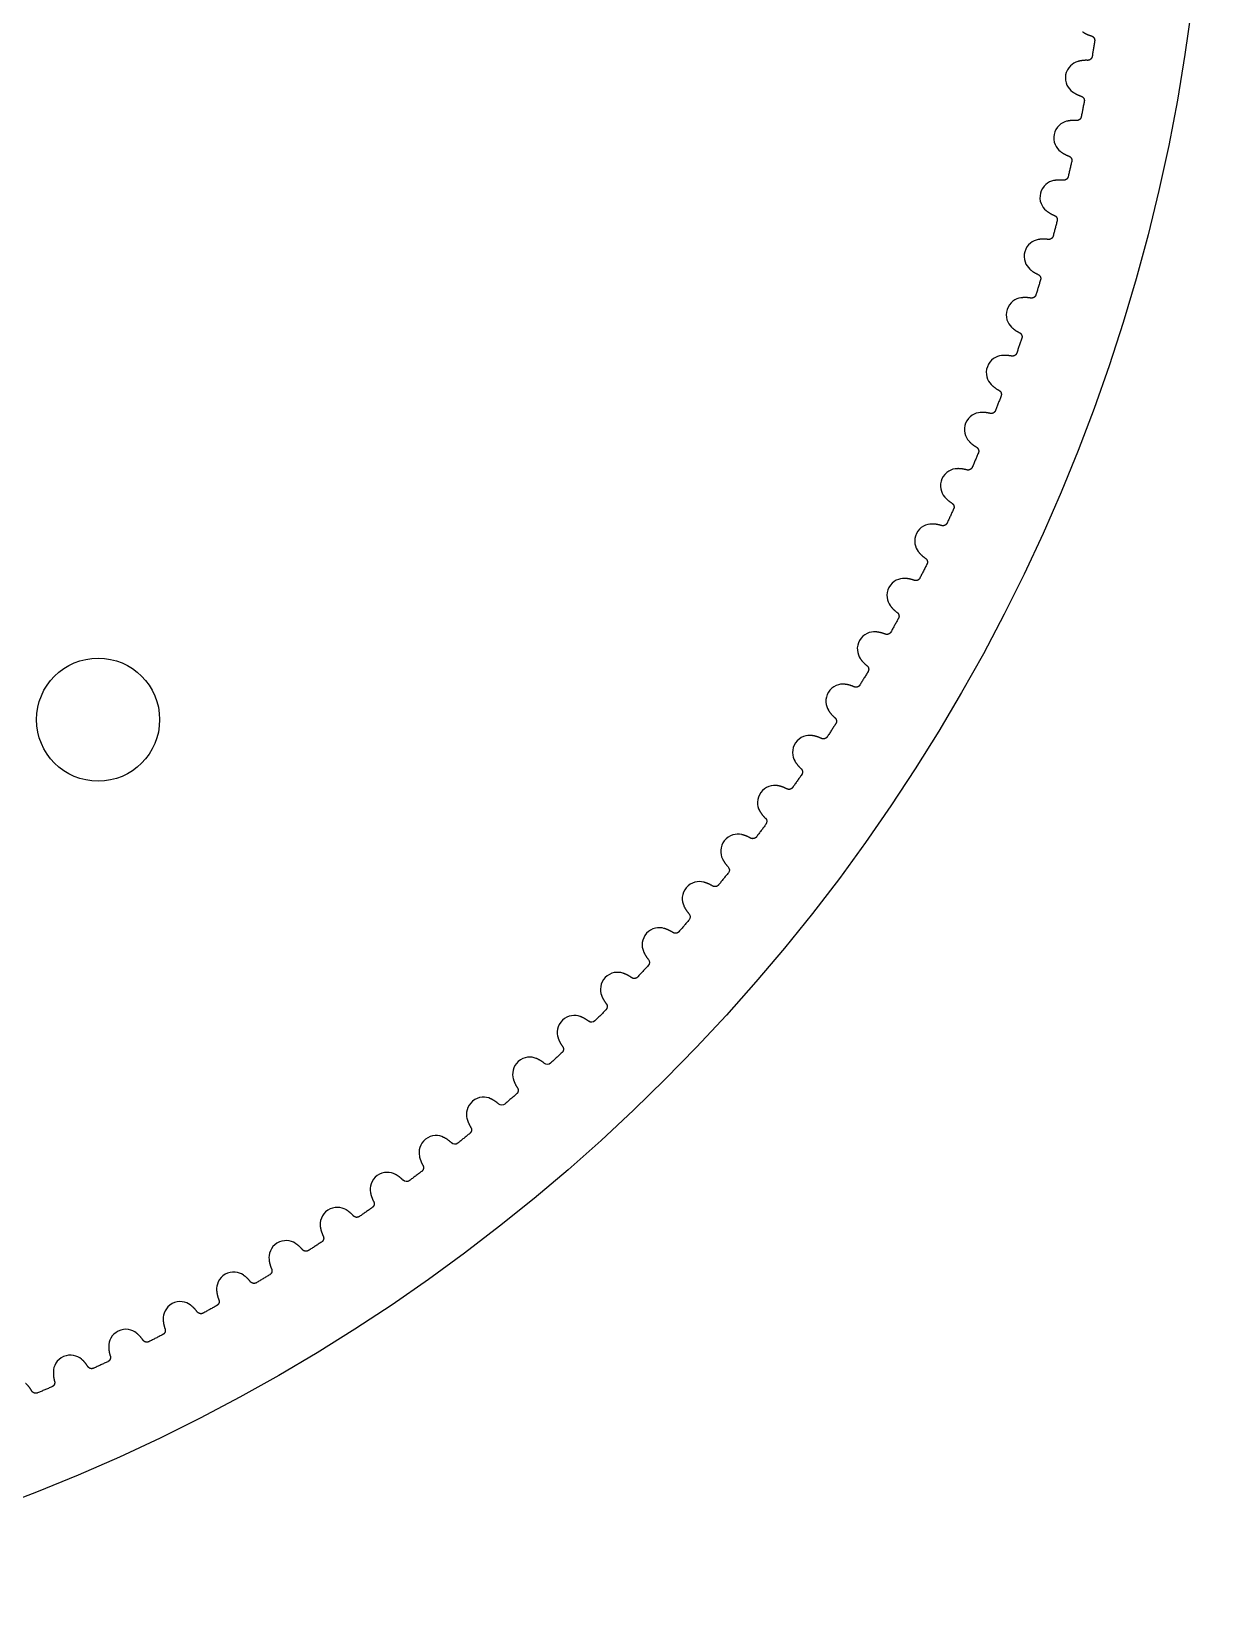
# Model space of a CAD drawing. Extents: x 12 to 272, y 74 to 194.
# Drawn here: x 94.3 to 132.5, y 74 to 125.6 of the extents above; entities that cross this region are included whole.
import ezdxf

# ---------------------------------------------------------------- set-up
doc = ezdxf.new("R2010")
doc.units = 0
doc.layers.add('View001', color=7, linetype='CONTINUOUS')

msp = doc.modelspace()

# ---------------------------------------------------------------- linework, layer by layer
at = {"layer": 'View001'}
for centre, radius in [((72.5, 134), 60), ((96.4975, 103.257), 2)]:
    msp.add_circle(centre, radius, dxfattribs=at)
for points, degree in [([(128.48, 125.604), (128.613, 125.514), (128.767, 125.471)], 2), ([(128.48, 125.604), (128.613, 125.514), (128.767, 125.471)], 2), ([(128.875, 125.303), (128.795, 124.801)], 1), ([(128.641, 124.676), (128.481, 124.682), (128.326, 124.638)], 2), ([(128.641, 124.676), (128.481, 124.682), (128.326, 124.638)], 2), ([(128.153, 123.655), (128.283, 123.561), (128.435, 123.512)], 2), ([(128.153, 123.655), (128.283, 123.561), (128.435, 123.512)], 2), ([(128.537, 123.341), (128.44, 122.842)], 1), ([(128.282, 122.722), (128.121, 122.734), (127.965, 122.695)], 2), ([(128.282, 122.722), (128.121, 122.734), (127.965, 122.695)], 2), ([(127.758, 121.72), (127.884, 121.621), (128.035, 121.566)], 2), ([(127.758, 121.72), (127.884, 121.621), (128.035, 121.566)], 2), ([(128.131, 121.392), (128.016, 120.897)], 1), ([(127.854, 120.782), (127.694, 120.8), (127.537, 120.767)], 2), ([(127.854, 120.782), (127.694, 120.8), (127.537, 120.767)], 2), ([(127.295, 119.799), (127.418, 119.695), (127.568, 119.636)], 2), ([(127.295, 119.799), (127.418, 119.695), (127.568, 119.636)], 2), ([(127.657, 119.458), (127.525, 118.967)], 1), ([(127.359, 118.858), (127.2, 118.881), (127.042, 118.854)], 2), ([(127.359, 118.858), (127.2, 118.881), (127.042, 118.854)], 2), ([(126.766, 117.895), (126.886, 117.787), (127.033, 117.723)], 2), ([(126.766, 117.895), (126.886, 117.787), (127.033, 117.723)], 2), ([(127.116, 117.542), (126.967, 117.056)], 1), ([(126.797, 116.953), (126.639, 116.982), (126.48, 116.96)], 2), ([(126.797, 116.953), (126.639, 116.982), (126.48, 116.96)], 2), ([(126.171, 116.011), (126.287, 115.899), (126.431, 115.829)], 2), ([(126.171, 116.011), (126.287, 115.899), (126.431, 115.829)], 2), ([(126.508, 115.646), (126.343, 115.166)], 1), ([(126.169, 115.069), (126.012, 115.103), (125.852, 115.086)], 2), ([(126.169, 115.069), (126.012, 115.103), (125.852, 115.086)], 2), ([(125.511, 114.149), (125.622, 114.033), (125.764, 113.958)], 2), ([(125.511, 114.149), (125.622, 114.033), (125.764, 113.958)], 2), ([(125.835, 113.772), (125.653, 113.298)], 1), ([(125.476, 113.207), (125.32, 113.247), (125.16, 113.236)], 2), ([(125.476, 113.207), (125.32, 113.247), (125.16, 113.236)], 2), ([(124.786, 112.311), (124.893, 112.191), (125.033, 112.112)], 2), ([(124.786, 112.311), (124.893, 112.191), (125.033, 112.112)], 2), ([(125.096, 111.923), (124.898, 111.456)], 1), ([(124.718, 111.371), (124.564, 111.416), (124.403, 111.41)], 2), ([(124.718, 111.371), (124.564, 111.416), (124.403, 111.41)], 2), ([(123.997, 110.499), (124.1, 110.376), (124.237, 110.292)], 2), ([(123.997, 110.499), (124.1, 110.376), (124.237, 110.292)], 2), ([(124.294, 110.101), (124.079, 109.641)], 1), ([(123.896, 109.562), (123.744, 109.613), (123.583, 109.613)], 2), ([(123.896, 109.562), (123.744, 109.613), (123.583, 109.613)], 2), ([(123.145, 108.716), (123.244, 108.59), (123.378, 108.5)], 2), ([(123.145, 108.716), (123.244, 108.59), (123.378, 108.5)], 2), ([(123.428, 108.308), (123.197, 107.855)], 1), ([(123.012, 107.784), (122.861, 107.839), (122.701, 107.845)], 2), ([(123.012, 107.784), (122.861, 107.839), (122.701, 107.845)], 2), ([(122.232, 106.964), (122.327, 106.834), (122.457, 106.74)], 2), ([(122.232, 106.964), (122.327, 106.834), (122.457, 106.74)], 2), ([(122.501, 106.546), (122.254, 106.102)], 1), ([(122.066, 106.037), (121.918, 106.097), (121.757, 106.109)], 2), ([(122.066, 106.037), (121.918, 106.097), (121.757, 106.109)], 2), ([(121.512, 104.818), (121.25, 104.383)], 1), ([(121.258, 105.245), (121.348, 105.112), (121.475, 105.013)], 2), ([(121.258, 105.245), (121.348, 105.112), (121.475, 105.013)], 2), ([(121.06, 104.324), (120.914, 104.39), (120.754, 104.407)], 2), ([(121.06, 104.324), (120.914, 104.39), (120.754, 104.407)], 2), ([(120.225, 103.561), (120.31, 103.425), (120.434, 103.322)], 2), ([(120.225, 103.561), (120.31, 103.425), (120.434, 103.322)], 2), ([(119.995, 102.647), (119.851, 102.718), (119.692, 102.741)], 2), ([(119.995, 102.647), (119.851, 102.718), (119.692, 102.741)], 2), ([(120.464, 103.125), (120.187, 102.699)], 1), ([(119.134, 101.914), (119.214, 101.775), (119.334, 101.668)], 2), ([(119.134, 101.914), (119.214, 101.775), (119.334, 101.668)], 2), ([(119.357, 101.47), (119.065, 101.054)], 1), ([(118.872, 101.009), (118.73, 101.085), (118.572, 101.113)], 2), ([(118.872, 101.009), (118.73, 101.085), (118.572, 101.113)], 2), ([(117.985, 100.306), (118.061, 100.164), (118.177, 100.053)], 2), ([(117.985, 100.306), (118.061, 100.164), (118.177, 100.053)], 2), ([(118.193, 99.8548), (117.887, 99.4492)], 1), ([(118.177, 100.053), (118.23, 100.009), (118.238, 99.9068), (118.193, 99.8548)], 3), ([(118.177, 100.053), (118.23, 100.009), (118.238, 99.9068), (118.193, 99.8548)], 3), ([(117.692, 99.4105), (117.553, 99.4913), (117.396, 99.525)], 2), ([(117.692, 99.4105), (117.553, 99.4913), (117.396, 99.525)], 2), ([(116.782, 98.739), (116.852, 98.5947), (116.964, 98.4795)], 2), ([(116.782, 98.739), (116.852, 98.5947), (116.964, 98.4795)], 2), ([(116.974, 98.281), (116.654, 97.8862)], 1), ([(116.964, 98.4795), (117.016, 98.4338), (117.021, 98.3313), (116.974, 98.281)], 3), ([(116.964, 98.4795), (117.016, 98.4338), (117.021, 98.3313), (116.974, 98.281)], 3), ([(116.458, 97.8544), (116.322, 97.94), (116.166, 97.9791)], 2), ([(116.458, 97.8544), (116.322, 97.94), (116.166, 97.9791)], 2), ([(115.524, 97.2151), (115.59, 97.0684), (115.698, 96.9494)], 2), ([(115.524, 97.2151), (115.59, 97.0684), (115.698, 96.9494)], 2), ([(115.7, 96.7506), (115.367, 96.3673)], 1), ([(115.698, 96.9494), (115.747, 96.9019), (115.749, 96.7993), (115.7, 96.7506)], 3), ([(115.698, 96.9494), (115.747, 96.9019), (115.749, 96.7993), (115.7, 96.7506)], 3), ([(115.169, 96.3423), (115.037, 96.4326), (114.882, 96.4772)], 2), ([(115.169, 96.3423), (115.037, 96.4326), (114.882, 96.4772)], 2), ([(114.214, 95.736), (114.275, 95.5871), (114.378, 95.4644)], 2), ([(114.214, 95.736), (114.275, 95.5871), (114.378, 95.4644)], 2), ([(113.829, 94.8761), (113.7, 94.971), (113.547, 95.0209)], 2), ([(113.829, 94.8761), (113.7, 94.971), (113.547, 95.0209)], 2), ([(114.374, 95.2656), (114.027, 94.8942)], 1), ([(114.378, 95.4644), (114.426, 95.4152), (114.424, 95.3126), (114.374, 95.2656)], 3), ([(114.378, 95.4644), (114.426, 95.4152), (114.424, 95.3126), (114.374, 95.2656)], 3), ([(112.853, 94.3035), (112.909, 94.1526), (113.008, 94.0263)], 2), ([(112.853, 94.3035), (112.909, 94.1526), (113.008, 94.0263)], 2), ([(113.008, 94.0263), (113.054, 93.9755), (113.048, 93.8731), (112.996, 93.8279)], 3), ([(113.008, 94.0263), (113.054, 93.9755), (113.048, 93.8731), (112.996, 93.8279)], 3), ([(112.439, 93.4576), (112.312, 93.5569), (112.162, 93.6121)], 2), ([(112.439, 93.4576), (112.312, 93.5569), (112.162, 93.6121)], 2), ([(112.637, 93.4687), (112.592, 93.4169), (112.489, 93.4111), (112.439, 93.4576)], 3), ([(112.996, 93.8279), (112.637, 93.4687)], 1), ([(111.443, 92.9194), (111.493, 92.7666), (111.588, 92.637)], 2), ([(111.443, 92.9194), (111.493, 92.7666), (111.588, 92.637)], 2), ([(111.57, 92.439), (111.198, 92.0926)], 1), ([(110.999, 92.0884), (110.877, 92.1921), (110.728, 92.2526)], 2), ([(110.999, 92.0884), (110.877, 92.1921), (110.728, 92.2526)], 2), ([(111.198, 92.0926), (111.151, 92.0424), (111.048, 92.0402), (110.999, 92.0884)], 3), ([(109.986, 91.5853), (110.03, 91.4309), (110.121, 91.298)], 2), ([(109.986, 91.5853), (110.03, 91.4309), (110.121, 91.298)], 2), ([(109.513, 90.7703), (109.394, 90.8783), (109.248, 90.9439)], 2), ([(109.513, 90.7703), (109.394, 90.8783), (109.248, 90.9439)], 2), ([(110.096, 91.1008), (109.712, 90.7676)], 1), ([(109.712, 90.7676), (109.663, 90.7191), (109.561, 90.7205), (109.513, 90.7703)], 3), ([(108.575, 89.8149), (108.18, 89.4953)], 1), ([(108.483, 90.3029), (108.522, 90.1471), (108.607, 90.0111)], 2), ([(108.483, 90.3029), (108.522, 90.1471), (108.607, 90.0111)], 2), ([(107.982, 89.5049), (107.867, 89.617), (107.723, 89.6876)], 2), ([(107.982, 89.5049), (107.867, 89.617), (107.723, 89.6876)], 2), ([(108.18, 89.4953), (108.13, 89.4484), (108.028, 89.4534), (107.982, 89.5049)], 3), ([(106.936, 89.0737), (106.97, 88.9166), (107.05, 88.7778)], 2), ([(106.936, 89.0737), (106.97, 88.9166), (107.05, 88.7778)], 2), ([(106.407, 88.2937), (106.296, 88.4097), (106.155, 88.4854)], 2), ([(106.407, 88.2937), (106.296, 88.4097), (106.155, 88.4854)], 2), ([(106.606, 88.2772), (106.553, 88.2321), (106.451, 88.2407), (106.407, 88.2937)], 3), ([(107.011, 88.5828), (106.606, 88.2772)], 1), ([(105.347, 87.8993), (105.375, 87.7411), (105.451, 87.5995)], 2), ([(105.347, 87.8993), (105.375, 87.7411), (105.451, 87.5995)], 2), ([(104.792, 87.1382), (104.685, 87.258), (104.546, 87.3386)], 2), ([(104.792, 87.1382), (104.685, 87.258), (104.546, 87.3386)], 2), ([(105.405, 87.406), (104.989, 87.1148)], 1), ([(103.718, 86.781), (103.741, 86.622), (103.812, 86.4778)], 2), ([(103.718, 86.781), (103.741, 86.622), (103.812, 86.4778)], 2), ([(103.137, 86.0398), (103.034, 86.1633), (102.898, 86.2486)], 2), ([(103.137, 86.0398), (103.034, 86.1633), (102.898, 86.2486)], 2), ([(103.759, 86.286), (103.333, 86.0095)], 1), ([(102.051, 85.7203), (102.068, 85.5605), (102.134, 85.414)], 2), ([(102.051, 85.7203), (102.068, 85.5605), (102.134, 85.414)], 2), ([(101.444, 84.9998), (101.346, 85.1268), (101.213, 85.2168)], 2), ([(101.444, 84.9998), (101.346, 85.1268), (101.213, 85.2168)], 2), ([(102.075, 85.2242), (101.639, 84.9626)], 1), ([(100.348, 84.7183), (100.36, 84.5581), (100.42, 84.4094)], 2), ([(100.348, 84.7183), (100.36, 84.5581), (100.42, 84.4094)], 2), ([(99.7164, 84.0196), (99.6225, 84.1499), (99.4927, 84.2445)], 2), ([(99.7164, 84.0196), (99.6225, 84.1499), (99.4927, 84.2445)], 2), ([(100.355, 84.2217), (99.9102, 83.9756)], 1), ([(98.6115, 83.7765), (98.6173, 83.616), (98.6727, 83.4652)], 2), ([(98.6115, 83.7765), (98.6173, 83.616), (98.6727, 83.4652)], 2), ([(97.9555, 83.1002), (97.8662, 83.2337), (97.7398, 83.3328)], 2), ([(97.9555, 83.1002), (97.8662, 83.2337), (97.7398, 83.3328)], 2), ([(98.6005, 83.2799), (98.1477, 83.0494)], 1), ([(96.8428, 82.8958), (96.843, 82.7352), (96.8931, 82.5826)], 2), ([(96.8428, 82.8958), (96.843, 82.7352), (96.8931, 82.5826)], 2), ([(95.0445, 82.0774), (95.039, 81.9168), (95.0838, 81.7626)], 2), ([(95.0445, 82.0774), (95.039, 81.9168), (95.0838, 81.7626)], 2), ([(96.1636, 82.2428), (96.079, 82.3793), (95.9562, 82.4828)], 2), ([(96.1636, 82.2428), (96.079, 82.3793), (95.9562, 82.4828)], 2), ([(96.8145, 82.3999), (96.3539, 82.1854)], 1), ([(94.3429, 81.4485), (94.2631, 81.5879), (94.1439, 81.6956)], 2), ([(94.3429, 81.4485), (94.2631, 81.5879), (94.1439, 81.6956)], 2), ([(94.9989, 81.5828), (94.5311, 81.3845)], 1)]:
    msp.add_open_spline(points, degree=degree, dxfattribs=at)
for points, degree, knots in [([(128.767, 125.471), (128.819, 125.457), (128.853, 125.407), (128.884, 125.356), (128.875, 125.303)], 2, [0, 0, 0, 0.724386, 0.724386, 1.44877, 1.44877, 1.44877]), ([(128.767, 125.471), (128.819, 125.457), (128.853, 125.407), (128.884, 125.356), (128.875, 125.303)], 2, [0, 0, 0, 0.724386, 0.724386, 1.44877, 1.44877, 1.44877]), ([(128.326, 124.638), (128.247, 124.615), (128.159, 124.57), (128.085, 124.495), (128.01, 124.421), (127.952, 124.315), (127.932, 124.201), (127.912, 124.087), (127.93, 123.968), (127.975, 123.873), (128.019, 123.776), (128.085, 123.704), (128.153, 123.655)], 3, [0, 0, 0, 0, 0.558599, 0.558599, 0.558599, 1.1172, 1.1172, 1.1172, 1.6758, 1.6758, 1.6758, 2.2344, 2.2344, 2.2344, 2.2344]), ([(128.795, 124.801), (128.787, 124.749), (128.742, 124.709), (128.694, 124.673), (128.641, 124.676)], 2, [0, 0, 0, 0.724386, 0.724386, 1.44877, 1.44877, 1.44877]), ([(128.435, 123.512), (128.486, 123.496), (128.519, 123.446), (128.548, 123.393), (128.537, 123.341)], 2, [0, 0, 0, 0.724386, 0.724386, 1.44877, 1.44877, 1.44877]), ([(128.435, 123.512), (128.486, 123.496), (128.519, 123.446), (128.548, 123.393), (128.537, 123.341)], 2, [0, 0, 0, 0.724386, 0.724386, 1.44877, 1.44877, 1.44877]), ([(128.44, 122.842), (128.43, 122.79), (128.384, 122.752), (128.335, 122.718), (128.282, 122.722)], 2, [0, 0, 0, 0.724386, 0.724386, 1.44877, 1.44877, 1.44877]), ([(127.965, 122.695), (127.885, 122.676), (127.796, 122.633), (127.719, 122.561), (127.642, 122.489), (127.58, 122.386), (127.557, 122.272), (127.532, 122.159), (127.546, 122.04), (127.587, 121.943), (127.628, 121.845), (127.692, 121.77), (127.758, 121.72)], 3, [0, 0, 0, 0, 0.558599, 0.558599, 0.558599, 1.1172, 1.1172, 1.1172, 1.6758, 1.6758, 1.6758, 2.2344, 2.2344, 2.2344, 2.2344]), ([(128.035, 121.566), (128.086, 121.549), (128.116, 121.497), (128.143, 121.444), (128.131, 121.392)], 2, [0, 0, 0, 0.724386, 0.724386, 1.44877, 1.44877, 1.44877]), ([(128.035, 121.566), (128.086, 121.549), (128.116, 121.497), (128.143, 121.444), (128.131, 121.392)], 2, [0, 0, 0, 0.724386, 0.724386, 1.44877, 1.44877, 1.44877]), ([(127.537, 120.767), (127.456, 120.75), (127.366, 120.711), (127.286, 120.641), (127.207, 120.572), (127.141, 120.471), (127.114, 120.358), (127.085, 120.246), (127.095, 120.126), (127.133, 120.028), (127.17, 119.929), (127.232, 119.852), (127.295, 119.799)], 3, [0, 0, 0, 0, 0.558599, 0.558599, 0.558599, 1.1172, 1.1172, 1.1172, 1.6758, 1.6758, 1.6758, 2.2344, 2.2344, 2.2344, 2.2344]), ([(128.016, 120.897), (128.005, 120.845), (127.957, 120.809), (127.907, 120.776), (127.854, 120.782)], 2, [0, 0, 0, 0.724386, 0.724386, 1.44877, 1.44877, 1.44877]), ([(127.568, 119.636), (127.617, 119.616), (127.646, 119.564), (127.671, 119.509), (127.657, 119.458)], 2, [0, 0, 0, 0.724386, 0.724386, 1.44877, 1.44877, 1.44877]), ([(127.568, 119.636), (127.617, 119.616), (127.646, 119.564), (127.671, 119.509), (127.657, 119.458)], 2, [0, 0, 0, 0.724386, 0.724386, 1.44877, 1.44877, 1.44877]), ([(127.042, 118.854), (126.96, 118.84), (126.868, 118.804), (126.787, 118.737), (126.705, 118.671), (126.636, 118.572), (126.604, 118.46), (126.572, 118.349), (126.578, 118.229), (126.612, 118.129), (126.646, 118.029), (126.705, 117.95), (126.766, 117.895)], 3, [0, 0, 0, 0, 0.558599, 0.558599, 0.558599, 1.1172, 1.1172, 1.1172, 1.6758, 1.6758, 1.6758, 2.2344, 2.2344, 2.2344, 2.2344]), ([(127.525, 118.967), (127.512, 118.916), (127.463, 118.881), (127.412, 118.85), (127.359, 118.858)], 2, [0, 0, 0, 0.724386, 0.724386, 1.44877, 1.44877, 1.44877]), ([(127.033, 117.723), (127.082, 117.702), (127.109, 117.648), (127.132, 117.593), (127.116, 117.542)], 2, [0, 0, 0, 0.724386, 0.724386, 1.44877, 1.44877, 1.44877]), ([(127.033, 117.723), (127.082, 117.702), (127.109, 117.648), (127.132, 117.593), (127.116, 117.542)], 2, [0, 0, 0, 0.724386, 0.724386, 1.44877, 1.44877, 1.44877]), ([(126.48, 116.96), (126.398, 116.948), (126.305, 116.916), (126.221, 116.852), (126.137, 116.788), (126.064, 116.692), (126.029, 116.582), (125.993, 116.471), (125.994, 116.351), (126.025, 116.251), (126.056, 116.149), (126.112, 116.068), (126.171, 116.011)], 3, [0, 0, 0, 0, 0.558599, 0.558599, 0.558599, 1.1172, 1.1172, 1.1172, 1.6758, 1.6758, 1.6758, 2.2344, 2.2344, 2.2344, 2.2344]), ([(126.967, 117.056), (126.952, 117.005), (126.902, 116.972), (126.849, 116.943), (126.797, 116.953)], 2, [0, 0, 0, 0.724386, 0.724386, 1.44877, 1.44877, 1.44877]), ([(126.431, 115.829), (126.48, 115.807), (126.505, 115.752), (126.526, 115.696), (126.508, 115.646)], 2, [0, 0, 0, 0.724386, 0.724386, 1.44877, 1.44877, 1.44877]), ([(126.431, 115.829), (126.48, 115.807), (126.505, 115.752), (126.526, 115.696), (126.508, 115.646)], 2, [0, 0, 0, 0.724386, 0.724386, 1.44877, 1.44877, 1.44877]), ([(125.852, 115.086), (125.77, 115.078), (125.676, 115.048), (125.59, 114.987), (125.503, 114.927), (125.428, 114.833), (125.389, 114.724), (125.348, 114.615), (125.346, 114.495), (125.373, 114.393), (125.4, 114.291), (125.453, 114.208), (125.511, 114.149)], 3, [0, 0, 0, 0, 0.558599, 0.558599, 0.558599, 1.1172, 1.1172, 1.1172, 1.6758, 1.6758, 1.6758, 2.2344, 2.2344, 2.2344, 2.2344]), ([(126.343, 115.166), (126.326, 115.115), (126.274, 115.084), (126.221, 115.057), (126.169, 115.069)], 2, [0, 0, 0, 0.724386, 0.724386, 1.44877, 1.44877, 1.44877]), ([(125.764, 113.958), (125.812, 113.934), (125.835, 113.879), (125.854, 113.822), (125.835, 113.772)], 2, [0, 0, 0, 0.724386, 0.724386, 1.44877, 1.44877, 1.44877]), ([(125.764, 113.958), (125.812, 113.934), (125.835, 113.879), (125.854, 113.822), (125.835, 113.772)], 2, [0, 0, 0, 0.724386, 0.724386, 1.44877, 1.44877, 1.44877]), ([(125.16, 113.236), (125.077, 113.23), (124.982, 113.204), (124.894, 113.146), (124.805, 113.089), (124.727, 112.998), (124.684, 112.89), (124.64, 112.783), (124.633, 112.663), (124.657, 112.56), (124.68, 112.457), (124.73, 112.372), (124.786, 112.311)], 3, [0, 0, 0, 0, 0.558599, 0.558599, 0.558599, 1.1172, 1.1172, 1.1172, 1.6758, 1.6758, 1.6758, 2.2344, 2.2344, 2.2344, 2.2344]), ([(125.653, 113.298), (125.634, 113.248), (125.581, 113.219), (125.527, 113.193), (125.476, 113.207)], 2, [0, 0, 0, 0.724386, 0.724386, 1.44877, 1.44877, 1.44877]), ([(125.033, 112.112), (125.079, 112.086), (125.1, 112.03), (125.118, 111.972), (125.096, 111.923)], 2, [0, 0, 0, 0.724386, 0.724386, 1.44877, 1.44877, 1.44877]), ([(125.033, 112.112), (125.079, 112.086), (125.1, 112.03), (125.118, 111.972), (125.096, 111.923)], 2, [0, 0, 0, 0.724386, 0.724386, 1.44877, 1.44877, 1.44877]), ([(124.403, 111.41), (124.32, 111.408), (124.224, 111.385), (124.134, 111.33), (124.044, 111.276), (123.962, 111.188), (123.915, 111.082), (123.867, 110.976), (123.857, 110.856), (123.877, 110.753), (123.896, 110.649), (123.944, 110.562), (123.997, 110.499)], 3, [0, 0, 0, 0, 0.558599, 0.558599, 0.558599, 1.1172, 1.1172, 1.1172, 1.6758, 1.6758, 1.6758, 2.2344, 2.2344, 2.2344, 2.2344]), ([(124.898, 111.456), (124.877, 111.407), (124.824, 111.379), (124.769, 111.355), (124.718, 111.371)], 2, [0, 0, 0, 0.724386, 0.724386, 1.44877, 1.44877, 1.44877]), ([(124.237, 110.292), (124.282, 110.264), (124.301, 110.207), (124.317, 110.149), (124.294, 110.101)], 2, [0, 0, 0, 0.724386, 0.724386, 1.44877, 1.44877, 1.44877]), ([(124.237, 110.292), (124.282, 110.264), (124.301, 110.207), (124.317, 110.149), (124.294, 110.101)], 2, [0, 0, 0, 0.724386, 0.724386, 1.44877, 1.44877, 1.44877]), ([(123.583, 109.613), (123.5, 109.613), (123.404, 109.594), (123.311, 109.542), (123.219, 109.491), (123.134, 109.406), (123.084, 109.301), (123.033, 109.197), (123.018, 109.078), (123.034, 108.974), (123.05, 108.869), (123.094, 108.781), (123.145, 108.716)], 3, [0, 0, 0, 0, 0.558599, 0.558599, 0.558599, 1.1172, 1.1172, 1.1172, 1.6758, 1.6758, 1.6758, 2.2344, 2.2344, 2.2344, 2.2344]), ([(124.079, 109.641), (124.057, 109.592), (124.002, 109.567), (123.947, 109.545), (123.896, 109.562)], 2, [0, 0, 0, 0.724386, 0.724386, 1.44877, 1.44877, 1.44877]), ([(123.378, 108.5), (123.422, 108.471), (123.439, 108.414), (123.453, 108.355), (123.428, 108.308)], 2, [0, 0, 0, 0.724386, 0.724386, 1.44877, 1.44877, 1.44877]), ([(123.378, 108.5), (123.422, 108.471), (123.439, 108.414), (123.453, 108.355), (123.428, 108.308)], 2, [0, 0, 0, 0.724386, 0.724386, 1.44877, 1.44877, 1.44877]), ([(123.197, 107.855), (123.174, 107.808), (123.118, 107.784), (123.062, 107.765), (123.012, 107.784)], 2, [0, 0, 0, 0.724386, 0.724386, 1.44877, 1.44877, 1.44877]), ([(122.701, 107.845), (122.618, 107.848), (122.521, 107.832), (122.427, 107.784), (122.333, 107.736), (122.245, 107.654), (122.191, 107.551), (122.136, 107.449), (122.117, 107.33), (122.13, 107.226), (122.142, 107.121), (122.183, 107.031), (122.232, 106.964)], 3, [0, 0, 0, 0, 0.558599, 0.558599, 0.558599, 1.1172, 1.1172, 1.1172, 1.6758, 1.6758, 1.6758, 2.2344, 2.2344, 2.2344, 2.2344]), ([(122.457, 106.74), (122.5, 106.71), (122.515, 106.652), (122.527, 106.593), (122.501, 106.546)], 2, [0, 0, 0, 0.724386, 0.724386, 1.44877, 1.44877, 1.44877]), ([(122.457, 106.74), (122.5, 106.71), (122.515, 106.652), (122.527, 106.593), (122.501, 106.546)], 2, [0, 0, 0, 0.724386, 0.724386, 1.44877, 1.44877, 1.44877]), ([(121.757, 106.109), (121.675, 106.115), (121.577, 106.102), (121.482, 106.057), (121.386, 106.013), (121.295, 105.934), (121.238, 105.833), (121.179, 105.733), (121.156, 105.615), (121.165, 105.51), (121.174, 105.404), (121.212, 105.314), (121.258, 105.245)], 3, [0, 0, 0, 0, 0.558599, 0.558599, 0.558599, 1.1172, 1.1172, 1.1172, 1.6758, 1.6758, 1.6758, 2.2344, 2.2344, 2.2344, 2.2344]), ([(122.254, 106.102), (122.229, 106.055), (122.173, 106.034), (122.115, 106.016), (122.066, 106.037)], 2, [0, 0, 0, 0.724386, 0.724386, 1.44877, 1.44877, 1.44877]), ([(121.475, 105.013), (121.517, 104.981), (121.531, 104.923), (121.54, 104.864), (121.512, 104.818)], 2, [0, 0, 0, 0.724386, 0.724386, 1.44877, 1.44877, 1.44877]), ([(121.475, 105.013), (121.517, 104.981), (121.531, 104.923), (121.54, 104.864), (121.512, 104.818)], 2, [0, 0, 0, 0.724386, 0.724386, 1.44877, 1.44877, 1.44877]), ([(120.754, 104.407), (120.672, 104.416), (120.574, 104.407), (120.477, 104.365), (120.38, 104.324), (120.286, 104.248), (120.225, 104.149), (120.163, 104.051), (120.136, 103.934), (120.141, 103.829), (120.146, 103.723), (120.181, 103.631), (120.225, 103.561)], 3, [0, 0, 0, 0, 0.558599, 0.558599, 0.558599, 1.1172, 1.1172, 1.1172, 1.6758, 1.6758, 1.6758, 2.2344, 2.2344, 2.2344, 2.2344]), ([(121.25, 104.383), (121.223, 104.337), (121.166, 104.317), (121.109, 104.301), (121.06, 104.324)], 2, [0, 0, 0, 0.724386, 0.724386, 1.44877, 1.44877, 1.44877]), ([(120.434, 103.322), (120.475, 103.288), (120.486, 103.229), (120.493, 103.17), (120.464, 103.125)], 2, [0, 0, 0, 0.724386, 0.724386, 1.44877, 1.44877, 1.44877]), ([(120.434, 103.322), (120.475, 103.288), (120.486, 103.229), (120.493, 103.17), (120.464, 103.125)], 2, [0, 0, 0, 0.724386, 0.724386, 1.44877, 1.44877, 1.44877]), ([(119.692, 102.741), (119.61, 102.753), (119.512, 102.747), (119.413, 102.708), (119.315, 102.671), (119.219, 102.598), (119.154, 102.502), (119.089, 102.406), (119.057, 102.29), (119.059, 102.185), (119.061, 102.079), (119.092, 101.985), (119.134, 101.914)], 3, [0, 0, 0, 0, 0.558599, 0.558599, 0.558599, 1.1172, 1.1172, 1.1172, 1.6758, 1.6758, 1.6758, 2.2344, 2.2344, 2.2344, 2.2344]), ([(120.187, 102.699), (120.158, 102.655), (120.101, 102.637), (120.042, 102.623), (119.995, 102.647)], 2, [0, 0, 0, 0.724386, 0.724386, 1.44877, 1.44877, 1.44877]), ([(119.334, 101.668), (119.374, 101.633), (119.383, 101.573), (119.388, 101.514), (119.357, 101.47)], 2, [0, 0, 0, 0.724386, 0.724386, 1.44877, 1.44877, 1.44877]), ([(119.334, 101.668), (119.374, 101.633), (119.383, 101.573), (119.388, 101.514), (119.357, 101.47)], 2, [0, 0, 0, 0.724386, 0.724386, 1.44877, 1.44877, 1.44877]), ([(118.572, 101.113), (118.491, 101.127), (118.392, 101.125), (118.292, 101.09), (118.193, 101.056), (118.094, 100.987), (118.027, 100.893), (117.958, 100.799), (117.922, 100.684), (117.921, 100.579), (117.918, 100.473), (117.946, 100.379), (117.985, 100.306)], 3, [0, 0, 0, 0, 0.558599, 0.558599, 0.558599, 1.1172, 1.1172, 1.1172, 1.6758, 1.6758, 1.6758, 2.2344, 2.2344, 2.2344, 2.2344]), ([(119.065, 101.054), (119.035, 101.01), (118.977, 100.995), (118.918, 100.983), (118.872, 101.009)], 2, [0, 0, 0, 0.724386, 0.724386, 1.44877, 1.44877, 1.44877]), ([(117.396, 99.525), (117.316, 99.5424), (117.217, 99.5436), (117.116, 99.5122), (117.015, 99.4816), (116.915, 99.4158), (116.843, 99.3241), (116.772, 99.233), (116.732, 99.1193), (116.727, 99.0143), (116.72, 98.9087), (116.745, 98.8133), (116.782, 98.739)], 3, [0, 0, 0, 0, 0.558599, 0.558599, 0.558599, 1.1172, 1.1172, 1.1172, 1.6758, 1.6758, 1.6758, 2.2344, 2.2344, 2.2344, 2.2344]), ([(117.887, 99.4492), (117.856, 99.4065), (117.797, 99.3929), (117.738, 99.3832), (117.692, 99.4105)], 2, [0, 0, 0, 0.724386, 0.724386, 1.44877, 1.44877, 1.44877]), ([(116.166, 97.9791), (116.086, 97.9994), (115.987, 98.004), (115.885, 97.9761), (115.784, 97.9491), (115.681, 97.8869), (115.606, 97.7976), (115.531, 97.7091), (115.488, 97.5969), (115.479, 97.4921), (115.469, 97.3868), (115.49, 97.2906), (115.524, 97.2151)], 3, [0, 0, 0, 0, 0.558599, 0.558599, 0.558599, 1.1172, 1.1172, 1.1172, 1.6758, 1.6758, 1.6758, 2.2344, 2.2344, 2.2344, 2.2344]), ([(116.654, 97.8862), (116.621, 97.8447), (116.562, 97.8331), (116.502, 97.8255), (116.458, 97.8544)], 2, [0, 0, 0, 0.724386, 0.724386, 1.44877, 1.44877, 1.44877]), ([(114.882, 96.4772), (114.803, 96.5002), (114.704, 96.5083), (114.602, 96.484), (114.499, 96.4604), (114.394, 96.4019), (114.317, 96.3153), (114.239, 96.2295), (114.191, 96.1188), (114.178, 96.0144), (114.165, 95.9095), (114.183, 95.8127), (114.214, 95.736)], 3, [0, 0, 0, 0, 0.558599, 0.558599, 0.558599, 1.1172, 1.1172, 1.1172, 1.6758, 1.6758, 1.6758, 2.2344, 2.2344, 2.2344, 2.2344]), ([(115.367, 96.3673), (115.332, 96.3269), (115.273, 96.3174), (115.213, 96.3119), (115.169, 96.3423)], 2, [0, 0, 0, 0.724386, 0.724386, 1.44877, 1.44877, 1.44877]), ([(113.547, 95.0209), (113.468, 95.0467), (113.37, 95.0582), (113.267, 95.0375), (113.163, 95.0176), (113.056, 94.9627), (112.976, 94.8789), (112.895, 94.7958), (112.844, 94.6869), (112.827, 94.583), (112.81, 94.4786), (112.825, 94.3812), (112.853, 94.3035)], 3, [0, 0, 0, 0, 0.558599, 0.558599, 0.558599, 1.1172, 1.1172, 1.1172, 1.6758, 1.6758, 1.6758, 2.2344, 2.2344, 2.2344, 2.2344]), ([(114.027, 94.8942), (113.991, 94.8551), (113.932, 94.8476), (113.872, 94.8442), (113.829, 94.8761)], 2, [0, 0, 0, 0.724386, 0.724386, 1.44877, 1.44877, 1.44877]), ([(112.162, 93.6121), (112.084, 93.6407), (111.986, 93.6556), (111.882, 93.6385), (111.778, 93.6222), (111.669, 93.5711), (111.586, 93.4901), (111.502, 93.41), (111.447, 93.3029), (111.427, 93.1996), (111.406, 93.0959), (111.418, 92.998), (111.443, 92.9194)], 3, [0, 0, 0, 0, 0.558599, 0.558599, 0.558599, 1.1172, 1.1172, 1.1172, 1.6758, 1.6758, 1.6758, 2.2344, 2.2344, 2.2344, 2.2344]), ([(111.588, 92.637), (111.62, 92.5944), (111.616, 92.5345), (111.609, 92.475), (111.57, 92.439)], 2, [0, 0, 0, 0.724386, 0.724386, 1.44877, 1.44877, 1.44877]), ([(111.588, 92.637), (111.62, 92.5944), (111.616, 92.5345), (111.609, 92.475), (111.57, 92.439)], 2, [0, 0, 0, 0.724386, 0.724386, 1.44877, 1.44877, 1.44877]), ([(110.728, 92.2526), (110.651, 92.2838), (110.554, 92.3021), (110.449, 92.2887), (110.345, 92.276), (110.234, 92.2287), (110.148, 92.1507), (110.062, 92.0735), (110.003, 91.9684), (109.98, 91.866), (109.955, 91.763), (109.963, 91.6648), (109.986, 91.5853)], 3, [0, 0, 0, 0, 0.558599, 0.558599, 0.558599, 1.1172, 1.1172, 1.1172, 1.6758, 1.6758, 1.6758, 2.2344, 2.2344, 2.2344, 2.2344]), ([(109.248, 90.9439), (109.172, 90.9777), (109.076, 90.9994), (108.971, 90.9897), (108.866, 90.9806), (108.754, 90.9373), (108.665, 90.8623), (108.576, 90.7882), (108.513, 90.6852), (108.486, 90.5836), (108.458, 90.4816), (108.463, 90.3831), (108.483, 90.3029)], 3, [0, 0, 0, 0, 0.558599, 0.558599, 0.558599, 1.1172, 1.1172, 1.1172, 1.6758, 1.6758, 1.6758, 2.2344, 2.2344, 2.2344, 2.2344]), ([(110.121, 91.298), (110.151, 91.2544), (110.145, 91.1947), (110.136, 91.1354), (110.096, 91.1008)], 2, [0, 0, 0, 0.724386, 0.724386, 1.44877, 1.44877, 1.44877]), ([(110.121, 91.298), (110.151, 91.2544), (110.145, 91.1947), (110.136, 91.1354), (110.096, 91.1008)], 2, [0, 0, 0, 0.724386, 0.724386, 1.44877, 1.44877, 1.44877]), ([(108.607, 90.0111), (108.636, 89.9664), (108.629, 89.9069), (108.617, 89.8481), (108.575, 89.8149)], 2, [0, 0, 0, 0.724386, 0.724386, 1.44877, 1.44877, 1.44877]), ([(108.607, 90.0111), (108.636, 89.9664), (108.629, 89.9069), (108.617, 89.8481), (108.575, 89.8149)], 2, [0, 0, 0, 0.724386, 0.724386, 1.44877, 1.44877, 1.44877]), ([(107.723, 89.6876), (107.648, 89.7241), (107.553, 89.7491), (107.447, 89.7431), (107.342, 89.7377), (107.229, 89.6983), (107.137, 89.6264), (107.046, 89.5555), (106.98, 89.4547), (106.949, 89.3542), (106.918, 89.2532), (106.919, 89.1546), (106.936, 89.0737)], 3, [0, 0, 0, 0, 0.558599, 0.558599, 0.558599, 1.1172, 1.1172, 1.1172, 1.6758, 1.6758, 1.6758, 2.2344, 2.2344, 2.2344, 2.2344]), ([(107.05, 88.7778), (107.078, 88.7321), (107.068, 88.6729), (107.054, 88.6145), (107.011, 88.5828)], 2, [0, 0, 0, 0.724386, 0.724386, 1.44877, 1.44877, 1.44877]), ([(107.05, 88.7778), (107.078, 88.7321), (107.068, 88.6729), (107.054, 88.6145), (107.011, 88.5828)], 2, [0, 0, 0, 0.724386, 0.724386, 1.44877, 1.44877, 1.44877]), ([(106.155, 88.4854), (106.082, 88.5244), (105.987, 88.5528), (105.881, 88.5504), (105.776, 88.5487), (105.661, 88.5133), (105.568, 88.4446), (105.473, 88.3769), (105.404, 88.2785), (105.37, 88.1791), (105.335, 88.0793), (105.333, 87.9807), (105.347, 87.8993)], 3, [0, 0, 0, 0, 0.558599, 0.558599, 0.558599, 1.1172, 1.1172, 1.1172, 1.6758, 1.6758, 1.6758, 2.2344, 2.2344, 2.2344, 2.2344]), ([(104.546, 87.3386), (104.474, 87.3802), (104.381, 87.4118), (104.275, 87.4131), (104.17, 87.415), (104.054, 87.3837), (103.958, 87.3184), (103.861, 87.254), (103.788, 87.1581), (103.751, 87.0599), (103.712, 86.9613), (103.707, 86.8629), (103.718, 86.781)], 3, [0, 0, 0, 0, 0.558599, 0.558599, 0.558599, 1.1172, 1.1172, 1.1172, 1.6758, 1.6758, 1.6758, 2.2344, 2.2344, 2.2344, 2.2344]), ([(105.451, 87.5995), (105.477, 87.5529), (105.465, 87.4941), (105.449, 87.4362), (105.405, 87.406)], 2, [0, 0, 0, 0.724386, 0.724386, 1.44877, 1.44877, 1.44877]), ([(105.451, 87.5995), (105.477, 87.5529), (105.465, 87.4941), (105.449, 87.4362), (105.405, 87.406)], 2, [0, 0, 0, 0.724386, 0.724386, 1.44877, 1.44877, 1.44877]), ([(104.989, 87.1148), (104.946, 87.084), (104.886, 87.0891), (104.827, 87.0982), (104.792, 87.1382)], 2, [0, 0, 0, 0.724386, 0.724386, 1.44877, 1.44877, 1.44877]), ([(102.898, 86.2486), (102.828, 86.2927), (102.735, 86.3275), (102.63, 86.3325), (102.525, 86.3382), (102.408, 86.3109), (102.309, 86.2489), (102.211, 86.188), (102.135, 86.0946), (102.094, 85.9978), (102.052, 85.9007), (102.043, 85.8025), (102.051, 85.7203)], 3, [0, 0, 0, 0, 0.558599, 0.558599, 0.558599, 1.1172, 1.1172, 1.1172, 1.6758, 1.6758, 1.6758, 2.2344, 2.2344, 2.2344, 2.2344]), ([(103.812, 86.4778), (103.836, 86.4304), (103.822, 86.372), (103.804, 86.3147), (103.759, 86.286)], 2, [0, 0, 0, 0.724386, 0.724386, 1.44877, 1.44877, 1.44877]), ([(103.812, 86.4778), (103.836, 86.4304), (103.822, 86.372), (103.804, 86.3147), (103.759, 86.286)], 2, [0, 0, 0, 0.724386, 0.724386, 1.44877, 1.44877, 1.44877]), ([(103.333, 86.0095), (103.289, 85.9803), (103.229, 85.9874), (103.17, 85.9986), (103.137, 86.0398)], 2, [0, 0, 0, 0.724386, 0.724386, 1.44877, 1.44877, 1.44877]), ([(101.213, 85.2168), (101.144, 85.2633), (101.053, 85.3014), (100.948, 85.31), (100.843, 85.3194), (100.725, 85.2961), (100.625, 85.2377), (100.524, 85.1802), (100.445, 85.0896), (100.4, 84.9943), (100.355, 84.8986), (100.342, 84.8009), (100.348, 84.7183)], 3, [0, 0, 0, 0, 0.558599, 0.558599, 0.558599, 1.1172, 1.1172, 1.1172, 1.6758, 1.6758, 1.6758, 2.2344, 2.2344, 2.2344, 2.2344]), ([(102.134, 85.414), (102.156, 85.3658), (102.14, 85.3079), (102.121, 85.2512), (102.075, 85.2242)], 2, [0, 0, 0, 0.724386, 0.724386, 1.44877, 1.44877, 1.44877]), ([(102.134, 85.414), (102.156, 85.3658), (102.14, 85.3079), (102.121, 85.2512), (102.075, 85.2242)], 2, [0, 0, 0, 0.724386, 0.724386, 1.44877, 1.44877, 1.44877]), ([(101.639, 84.9626), (101.594, 84.935), (101.535, 84.9442), (101.476, 84.9574), (101.444, 84.9998)], 2, [0, 0, 0, 0.724386, 0.724386, 1.44877, 1.44877, 1.44877]), ([(99.4927, 84.2445), (99.4259, 84.2933), (99.3363, 84.3345), (99.2312, 84.3469), (99.1269, 84.3598), (99.0081, 84.3408), (98.9058, 84.2859), (98.8031, 84.2319), (98.7208, 84.1441), (98.6731, 84.0504), (98.6245, 83.9564), (98.6085, 83.8592), (98.6115, 83.7765)], 3, [0, 0, 0, 0, 0.558599, 0.558599, 0.558599, 1.1172, 1.1172, 1.1172, 1.6758, 1.6758, 1.6758, 2.2344, 2.2344, 2.2344, 2.2344]), ([(100.42, 84.4094), (100.441, 84.3604), (100.423, 84.3031), (100.401, 84.2472), (100.355, 84.2217)], 2, [0, 0, 0, 0.724386, 0.724386, 1.44877, 1.44877, 1.44877]), ([(100.42, 84.4094), (100.441, 84.3604), (100.423, 84.3031), (100.401, 84.2472), (100.355, 84.2217)], 2, [0, 0, 0, 0.724386, 0.724386, 1.44877, 1.44877, 1.44877]), ([(99.9102, 83.9756), (99.8639, 83.9495), (99.805, 83.9608), (99.7469, 83.9761), (99.7164, 84.0196)], 2, [0, 0, 0, 0.724386, 0.724386, 1.44877, 1.44877, 1.44877]), ([(97.7398, 83.3328), (97.6747, 83.3839), (97.5867, 83.4282), (97.4821, 83.4442), (97.3783, 83.4608), (97.2588, 83.4459), (97.1547, 83.3946), (97.0502, 83.3443), (96.9648, 83.2594), (96.9139, 83.1674), (96.8621, 83.0752), (96.8427, 82.9785), (96.8428, 82.8958)], 3, [0, 0, 0, 0, 0.558599, 0.558599, 0.558599, 1.1172, 1.1172, 1.1172, 1.6758, 1.6758, 1.6758, 2.2344, 2.2344, 2.2344, 2.2344]), ([(98.1477, 83.0494), (98.1005, 83.025), (98.042, 83.0384), (97.9845, 83.0556), (97.9555, 83.1002)], 2, [0, 0, 0, 0.724386, 0.724386, 1.44877, 1.44877, 1.44877]), ([(98.6727, 83.4652), (98.6916, 83.4155), (98.6717, 83.3589), (98.6481, 83.3038), (98.6005, 83.2799)], 2, [0, 0, 0, 0.724386, 0.724386, 1.44877, 1.44877, 1.44877]), ([(98.6727, 83.4652), (98.6916, 83.4155), (98.6717, 83.3589), (98.6481, 83.3038), (98.6005, 83.2799)], 2, [0, 0, 0, 0.724386, 0.724386, 1.44877, 1.44877, 1.44877]), ([(95.9562, 82.4828), (95.8929, 82.5362), (95.8065, 82.5835), (95.7025, 82.6032), (95.5993, 82.6234), (95.4794, 82.6126), (95.3736, 82.565), (95.2674, 82.5183), (95.1791, 82.4365), (95.125, 82.3463), (95.07, 82.256), (95.0472, 82.1601), (95.0445, 82.0774)], 3, [0, 0, 0, 0, 0.558599, 0.558599, 0.558599, 1.1172, 1.1172, 1.1172, 1.6758, 1.6758, 1.6758, 2.2344, 2.2344, 2.2344, 2.2344]), ([(96.8931, 82.5826), (96.9102, 82.5322), (96.8884, 82.4764), (96.8629, 82.4221), (96.8145, 82.3999)], 2, [0, 0, 0, 0.724386, 0.724386, 1.44877, 1.44877, 1.44877]), ([(96.8931, 82.5826), (96.9102, 82.5322), (96.8884, 82.4764), (96.8629, 82.4221), (96.8145, 82.3999)], 2, [0, 0, 0, 0.724386, 0.724386, 1.44877, 1.44877, 1.44877]), ([(96.3539, 82.1854), (96.3059, 82.1626), (96.2479, 82.178), (96.1911, 82.1973), (96.1636, 82.2428)], 2, [0, 0, 0, 0.724386, 0.724386, 1.44877, 1.44877, 1.44877]), ([(95.0838, 81.7626), (95.0992, 81.7117), (95.0754, 81.6566), (95.048, 81.6033), (94.9989, 81.5828)], 2, [0, 0, 0, 0.724386, 0.724386, 1.44877, 1.44877, 1.44877]), ([(95.0838, 81.7626), (95.0992, 81.7117), (95.0754, 81.6566), (95.048, 81.6033), (94.9989, 81.5828)], 2, [0, 0, 0, 0.724386, 0.724386, 1.44877, 1.44877, 1.44877]), ([(94.5311, 81.3845), (94.4823, 81.3634), (94.4249, 81.3808), (94.3687, 81.402), (94.3429, 81.4485)], 2, [0, 0, 0, 0.724386, 0.724386, 1.44877, 1.44877, 1.44877])]:
    msp.add_open_spline(points, degree=degree, knots=knots, dxfattribs=at)

doc.saveas('drawing.dxf')
